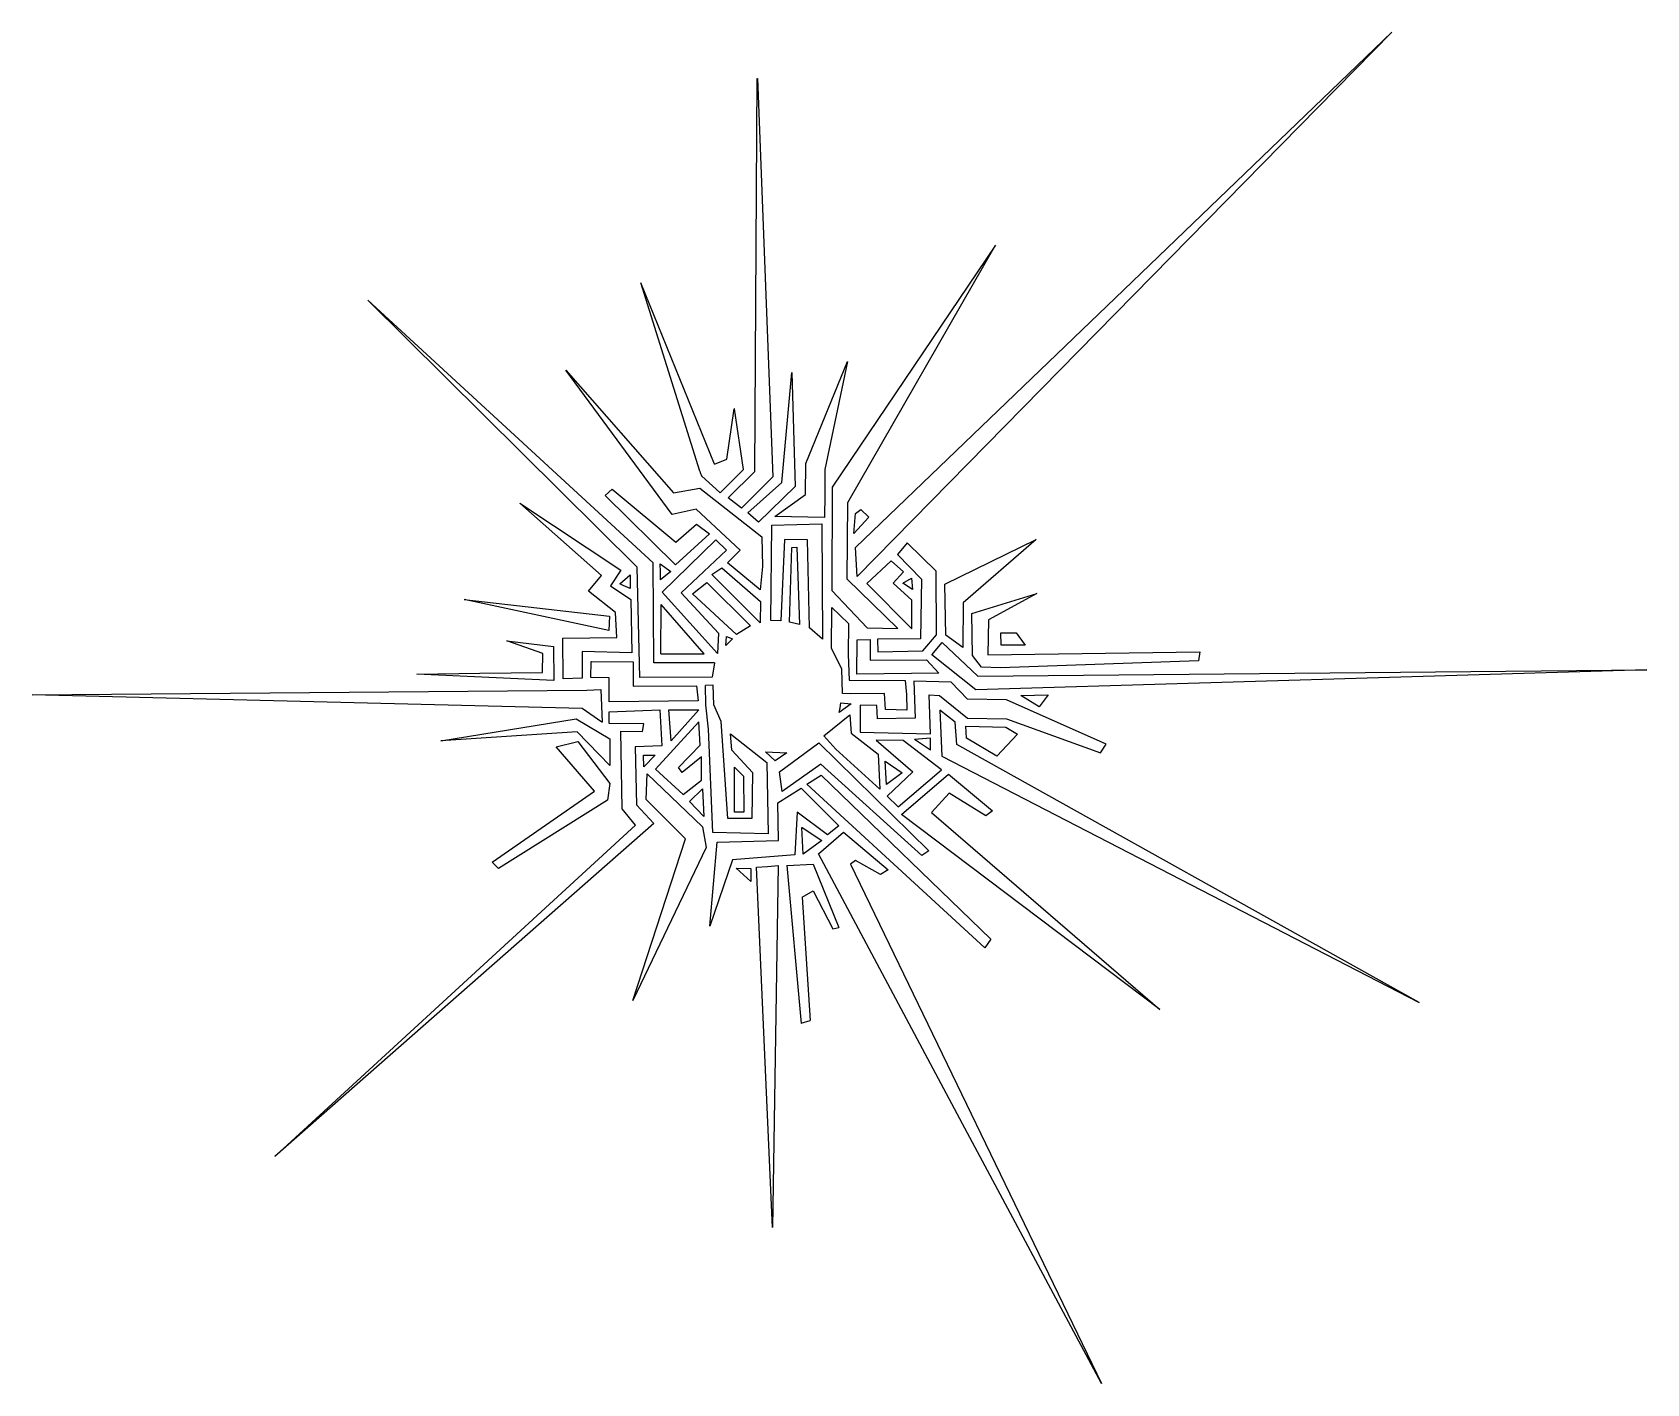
# Model space of a CAD drawing. Header units: inches. Extents: x -8.2 to 9.6, y -7.7 to 7.2.
import ezdxf

# ---------------------------------------------------------------- set-up
doc = ezdxf.new("R2010")
doc.units = ezdxf.units.IN
doc.layers.get('0').update_dxf_attribs({"linetype": 'CONTINUOUS'})

msp = doc.modelspace()

# ---------------------------------------------------------------- linework, layer by layer
for p, q in [((-0.662, 2.464), (-1.472, 4.46)), ((-0.823, 2.386), (-1.472, 4.46)), ((-4.476, 4.269), (-4.477, 4.269)), ((-1.511, 1.329), (-4.477, 4.269)), ((-1.336, 1.377), (-4.476, 4.269)), ((-0.525, 2.519), (-0.444, 3.074)), ((-0.443, 3.074), (-0.444, 3.074)), ((-0.344, 2.406), (-0.443, 3.074)), ((-0.662, 2.464), (-0.525, 2.519)), ((-0.601, 2.149), (-0.806, 2.334)), ((-0.601, 2.149), (-0.344, 2.406)), ((-0.344, 2.406), (-0.344, 2.406)), ((-1.483, 0.117), (-1.511, 1.329)), ((-1.329, 0.278), (-1.336, 1.377)), ((1.283, 1.4), (1.016, 1.149)), ((1.42, 1.278), (1.283, 1.4)), ((1.42, 1.278), (1.303, 1.154)), ((1.016, 1.149), (1.512, 0.651)), ((1.303, 1.154), (1.509, 0.967)), ((-1.252, 0.376), (-1.247, 0.921)), ((-0.774, 0.376), (-1.247, 0.921)), ((-1.247, 0.921), (-1.247, 0.921)), ((1.512, 0.651), (1.509, 0.969)), ((1.512, 0.651), (1.512, 0.651)), ((-1.252, 0.376), (-0.775, 0.376)), ((-0.774, 0.376), (-0.775, 0.376)), ((-0.662, 0.278), (-1.329, 0.278)), ((-0.662, 0.278), (-0.689, 0.121)), ((-0.689, 0.121), (-1.483, 0.117)), ((-0.677, 0.033), (-0.762, 0.03)), ((-0.756, -0.185), (-0.762, 0.03)), ((-0.668, -0.183), (-0.678, 0.033)), ((-0.726, -0.452), (-0.756, -0.185)), ((-0.587, -0.368), (-0.668, -0.183)), ((-0.679, -1.59), (-0.726, -0.452)), ((-0.514, -1.434), (-0.587, -0.368)), ((-0.471, -0.684), (-0.486, -0.505)), ((-0.485, -0.505), (-0.486, -0.505)), ((-0.485, -0.505), (-0.087, -0.82)), ((-0.471, -0.684), (-0.242, -0.928)), ((1.715, -0.552), (1.541, -0.567)), ((1.715, -0.682), (1.541, -0.567)), ((1.715, -0.552), (1.715, -0.552)), ((-0.087, -0.82), (-0.071, -1.603)), ((-0.242, -0.928), (-0.251, -1.434)), ((-0.071, -1.603), (-0.679, -1.59)), ((-0.251, -1.434), (-0.514, -1.434)), ((0.133, -1.951), (0.423, -1.937)), ((0.133, -1.951), (0.294, -3.691)), ((0.133, -1.951), (0.133, -1.951)), ((0.423, -1.937), (0.705, -2.635)), ((0.303, -2.301), (0.425, -2.233)), ((0.303, -2.301), (0.391, -3.66)), ((0.425, -2.233), (0.639, -2.65)), ((0.639, -2.65), (0.705, -2.635)), ((0.705, -2.635), (0.705, -2.635)), ((0.293, -3.686), (0.391, -3.66))]:
    msp.add_line(p, q)
for points in [[(3.842, 4.383), (6.792, 7.217), (6.793, 7.217), (0.908, 1.228), (0.89, 1.547)], [(-0.19, 6.708), (-0.021, 2.325), (-0.365, 1.981), (-0.512, 2.092), (-0.218, 2.383), (-0.191, 6.708)], [(2.432, 4.875), (0.633, 2.211), (0.629, 1.072), (1.018, 0.663), (1.355, 0.656), (1.355, 0.656), (0.798, 1.2), (0.805, 2.042), (2.432, 4.875)], [(0.003, 1.889), (0.339, 2.129), (0.345, 2.47), (0.803, 3.595), (0.803, 3.595), (0.553, 2.406), (0.551, 2.132), (0.548, 1.878)], [(-0.519, 1.379), (-0.378, 1.519), (-0.864, 1.968), (-1.128, 1.91), (-2.299, 3.499), (-1.114, 2.149), (-0.823, 2.201), (-0.142, 1.663), (-0.132, 1.338), (-0.159, 1.081)], [(-0.178, 1.824), (-0.293, 1.93), (0.078, 2.262), (0.189, 3.472), (0.189, 3.472), (0.227, 2.218)], [(-1.087, 1.605), (-0.861, 1.804), (-0.717, 1.697), (-1.09, 1.355), (-1.864, 2.119), (-1.789, 2.19)], [(-1.571, 0.387), (-2.119, 0.402), (-2.119, 0.109), (-2.328, 0.101), (-2.328, 0.101), (-2.332, 0.55), (-1.735, 0.558), (-1.75, 0.832), (-2.047, 1.067), (-1.906, 1.239), (-2.804, 2.034), (-2.804, 2.034), (-1.693, 1.299), (-1.807, 1.124), (-1.583, 0.976)], [(0.891, 1.92), (0.95, 1.965), (1.036, 1.879), (0.873, 1.702)], [(0.362, 1.633), (0.107, 1.635), (0.07, 0.74), (-0.043, 0.742), (-0.043, 0.742), (-0.031, 1.792), (0.518, 1.809), (0.527, 0.537), (0.385, 0.664)], [(-0.529, 1.519), (-1.03, 1.049), (-0.619, 0.606), (-0.627, 0.379), (-0.627, 0.379), (-1.238, 1.056), (-0.647, 1.632)], [(2.071, 0.445), (1.885, 0.583), (1.874, 1.142), (2.879, 1.635), (2.879, 1.635), (2.076, 0.939)], [(0.275, 0.699), (0.165, 0.725), (0.191, 1.546), (0.246, 1.549)], [(1.78, 0.586), (1.777, 1.286), (1.46, 1.598), (1.353, 1.47), (1.618, 1.198), (1.604, 0.541), (1.134, 0.539), (1.135, 0.4), (1.135, 0.4), (1.631, 0.408)], [(-1.668, 1.13), (-1.705, 1.147), (-1.59, 1.246), (-1.59, 1.094), (-1.59, 1.094)], [(-1.257, 1.28), (-1.258, 1.368), (-1.258, 1.368), (-1.141, 1.282), (-1.255, 1.192), (-1.255, 1.192)], [(-0.69, 1.249), (-0.581, 1.324), (-0.58, 1.324), (-0.156, 0.954), (-0.159, 0.718)], [(-0.902, 1.037), (-0.745, 1.163), (-0.745, 1.163), (-0.265, 0.684), (-0.419, 0.588)], [(1.517, 1.084), (1.412, 1.154), (1.507, 1.211), (1.517, 1.084)], [(-3.416, 0.976), (-1.818, 0.79), (-1.826, 0.634), (-1.826, 0.634)], [(2.887, 1.042), (2.355, 0.752), (2.347, 0.365), (4.681, 0.398), (4.667, 0.299), (2.486, 0.223), (2.277, 0.23), (2.177, 0.357), (2.171, 0.821), (2.887, 1.042)], [(0.739, 0.211), (0.627, 0.437), (0.628, 0.885), (0.628, 0.885), (0.814, 0.71), (0.81, 0.369), (0.821, 0.086), (1.438, 0.082), (1.452, -0.072), (1.455, -0.244), (1.455, -0.244), (1.219, -0.237), (1.208, -0.061), (0.832, -0.065), (0.749, -0.061)], [(-0.532, 0.517), (-0.528, 0.566), (-0.528, 0.566), (-0.464, 0.541), (-0.537, 0.469), (-0.537, 0.469)], [(0.907, 0.532), (1.052, 0.534), (1.052, 0.534), (1.051, 0.308), (1.672, 0.312), (1.809, 0.165), (0.906, 0.153)], [(2.657, 0.607), (2.756, 0.471), (2.493, 0.471), (2.489, 0.608)], [(-3.245, 0.164), (-2.553, 0.173), (-2.552, 0.379), (-2.948, 0.52), (-2.948, 0.52), (-2.435, 0.459), (-2.431, 0.082), (-3.937, 0.154)], [(2.213, -0.02), (1.732, 0.366), (1.843, 0.501), (2.237, 0.132), (9.598, 0.202), (9.598, 0.202), (2.213, -0.02)], [(-1.822, -0.153), (-1.822, 0.114), (-2.021, 0.117), (-2.018, 0.292), (-2.017, 0.292), (-1.555, 0.288), (-1.555, 0.021), (-0.861, 0.025), (-0.843, -0.139)], [(1.132, -0.34), (1.125, -0.19), (0.94, -0.187), (0.94, -0.485), (1.714, -0.502), (1.702, -0.074), (1.814, -0.08), (2.124, -0.331), (2.553, -0.337), (3.585, -0.711), (3.649, -0.618), (2.552, -0.128), (2.124, -0.122), (1.942, 0.065), (1.531, 0.077), (1.548, -0.332)], [(-1.9, -0.375), (-2.119, -0.224), (-8.17, -0.076), (-2.066, -0.022), (-1.912, -0.017), (-1.899, -0.375)], [(0.72, -0.217), (0.729, -0.164), (0.729, -0.164), (0.842, -0.174), (0.711, -0.27), (0.711, -0.27)], [(2.913, -0.205), (2.711, -0.083), (3.009, -0.074), (3.01, -0.074), (2.913, -0.205)], [(-1.453, -0.478), (-1.441, -0.393), (-1.822, -0.389), (-1.822, -0.261), (-1.262, -0.238), (-1.243, -0.634), (-1.534, -0.645), (-1.519, -1.286), (-1.328, -1.492), (-5.5, -5.155), (-5.5, -5.155), (-1.53, -1.507), (-1.678, -1.329), (-1.693, -0.474)], [(-2.929, -0.46), (-2.185, -0.339), (-2.184, -0.339), (-1.815, -0.559), (-1.815, -0.853), (-1.815, -0.853), (-2.173, -0.483), (-3.674, -0.582), (-3.674, -0.582)], [(-0.835, -0.238), (-1.138, -0.579), (-1.166, -0.238), (-1.165, -0.238), (-0.835, -0.238)], [(0.54, -0.527), (0.828, -0.294), (0.829, -0.294), (0.844, -0.497), (1.141, -0.726), (1.159, -1.112), (0.675, -0.671)], [(1.989, -0.377), (1.819, -0.243), (1.819, -0.243), (1.841, -0.748), (7.094, -3.462), (7.094, -3.462), (2.005, -0.621)], [(-1.057, -0.874), (-0.821, -0.629), (-0.835, -0.37), (-1.311, -0.893), (-1.005, -1.173), (-0.806, -1.015), (-0.804, -0.758), (-1.017, -0.929)], [(2.445, -0.75), (2.111, -0.552), (2.105, -0.418), (2.106, -0.418), (2.545, -0.43), (2.674, -0.506), (2.446, -0.75)], [(-3.108, -1.915), (-1.983, -1.136), (-2.404, -0.645), (-2.167, -0.587), (-2.167, -0.587), (-1.815, -1.049), (-1.838, -1.234), (-3.039, -1.984), (-3.039, -1.984)], [(-0.102, -0.7), (0.133, -0.712), (0.005, -0.802), (-0.102, -0.7)], [(0.084, -1.137), (0.053, -0.921), (0.488, -0.602), (1.698, -1.79), (1.62, -1.844), (0.507, -0.837)], [(1.414, -0.578), (1.118, -0.573), (1.118, -0.573), (1.521, -0.921), (1.239, -1.19), (1.359, -1.307), (1.836, -0.898)], [(-1.315, -0.737), (-1.439, -0.865), (-1.443, -0.737)], [(-0.443, -0.869), (-0.344, -0.968), (-0.339, -1.364), (-0.44, -1.364)], [(1.215, -0.805), (1.405, -0.931), (1.23, -1.063), (1.215, -0.805)], [(-1.562, -3.44), (-0.979, -1.658), (-1.414, -1.228), (-1.401, -0.945), (-1.401, -0.945), (-0.795, -1.528), (-0.754, -1.753)], [(0.356, -1.059), (0.513, -0.957), (0.513, -0.957), (2.381, -2.763), (2.315, -2.858)], [(2.397, -1.35), (2.324, -1.407), (2.323, -1.407), (1.92, -1.157), (1.726, -1.369), (4.24, -3.536), (4.24, -3.536), (1.398, -1.393), (1.914, -0.946)], [(-0.937, -1.249), (-0.794, -1.11), (-0.793, -1.11), (-0.78, -1.415), (-0.937, -1.249)], [(0.706, -1.516), (0.583, -1.616), (0.583, -1.616), (0.247, -1.367), (0.223, -1.837), (-0.464, -1.892), (-0.714, -2.619), (-0.631, -1.694), (0.041, -1.676), (0.037, -1.264), (0.291, -1.103)], [(0.308, -1.681), (0.301, -1.536), (0.302, -1.536), (0.519, -1.676), (0.315, -1.827), (0.315, -1.827)], [(1.167, -2.051), (0.89, -1.898), (0.835, -1.937), (3.597, -7.655), (3.596, -7.655), (2.04, -4.74), (0.482, -1.824), (0.76, -1.586), (1.248, -2)], [(-0.08, -1.962), (0.039, -1.953), (0.04, -1.953), (-0.022, -5.936), (-0.2, -1.971)], [(-0.263, -1.988), (-0.263, -2.129), (-0.422, -1.982), (-0.263, -1.987)]]:
    msp.add_lwpolyline(points, close=True)
for centre, radius, start, end in [((3173.325, 997.052), 3326.345, 197.399147, 197.400087), ((-23.038, -0.552), 24.753, -0.3011, 0)]:
    msp.add_arc(centre, radius, start, end)

doc.saveas('drawing.dxf')
